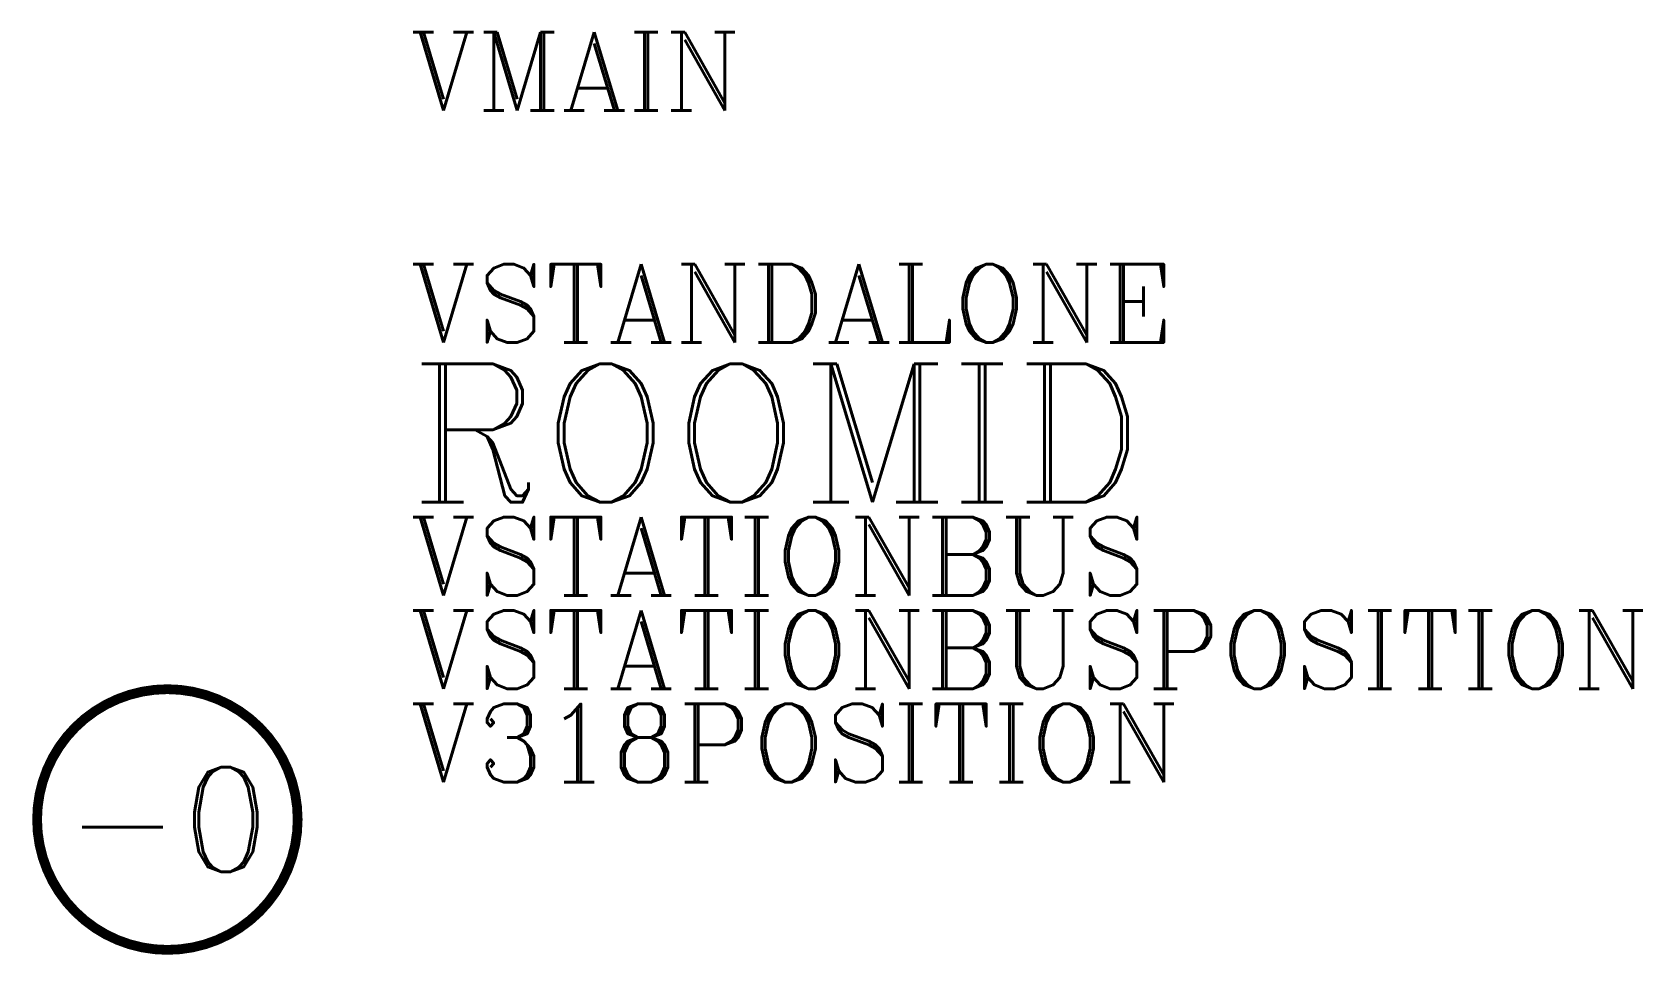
# Model space of a CAD drawing. Header units: inches. Extents: x -10 to 606, y -621 to 60.
# Drawn here: x -10.4 to 113.2, y -10.4 to 60.4 of the extents above.
import ezdxf

# ---------------------------------------------------------------- set-up
doc = ezdxf.new("R2010")
doc.units = ezdxf.units.IN
doc.header["$LTSCALE"] = 48
doc.header["$MEASUREMENT"] = 0
doc.styles.add('ROMANC', font='COMPLEX.SHX')
doc.styles.add('WSNotes', font='complex.shx', dxfattribs={"height": 18})

msp = doc.modelspace()

# ---------------------------------------------------------------- texts
at = {"flags": 1}
for tag, p, height, style in [('VMAIN', (18.62, 54.4), 6, 'ROMANC'), ('VSTANDALONE', (18.62, 36.6), 6, 'ROMANC'), ('ROOMID', (18.62, 24.34), 10.62, 'WSNotes'), ('VSTATIONBUS', (18.62, 17.2), 6, 'ROMANC'), ('VSTATIONBUSPOSITION', (18.62, 10.04), 6, 'ROMANC'), ('V318POSITION', (18.62, 2.87), 6, 'ROMANC')]:
    msp.add_attdef(tag, p, '', height=height, dxfattribs=dict(at, style=style))

# ---------------------------------------------------------------- wipeouts: each hides what was drawn before it
msp.add_wipeout([(-0.32, 9.99), (-7.29, 6.84), (-9.99, -0.32), (-6.84, -7.29), (0.32, -9.99), (7.29, -6.84), (9.99, 0.32), (6.84, 7.29)])

# ---------------------------------------------------------------- next in the draw order: linework, layer by layer
at = {"linetype": 'Continuous', "const_width": 0.75}
msp.add_lwpolyline([(10, 0, 1), (-10, 0, 1)], format="xyb", close=True, dxfattribs=at)

# ---------------------------------------------------------------- next in the draw order: texts
at = {"insert": (0, 0), "char_height": 8.045, "attachment_point": 5, "style": 'ROMANC'}
msp.add_mtext_dynamic_manual_height_columns('-0', width=15.3873, gutter_width=30, heights=[0], dxfattribs=at)

doc.saveas('drawing.dxf')
